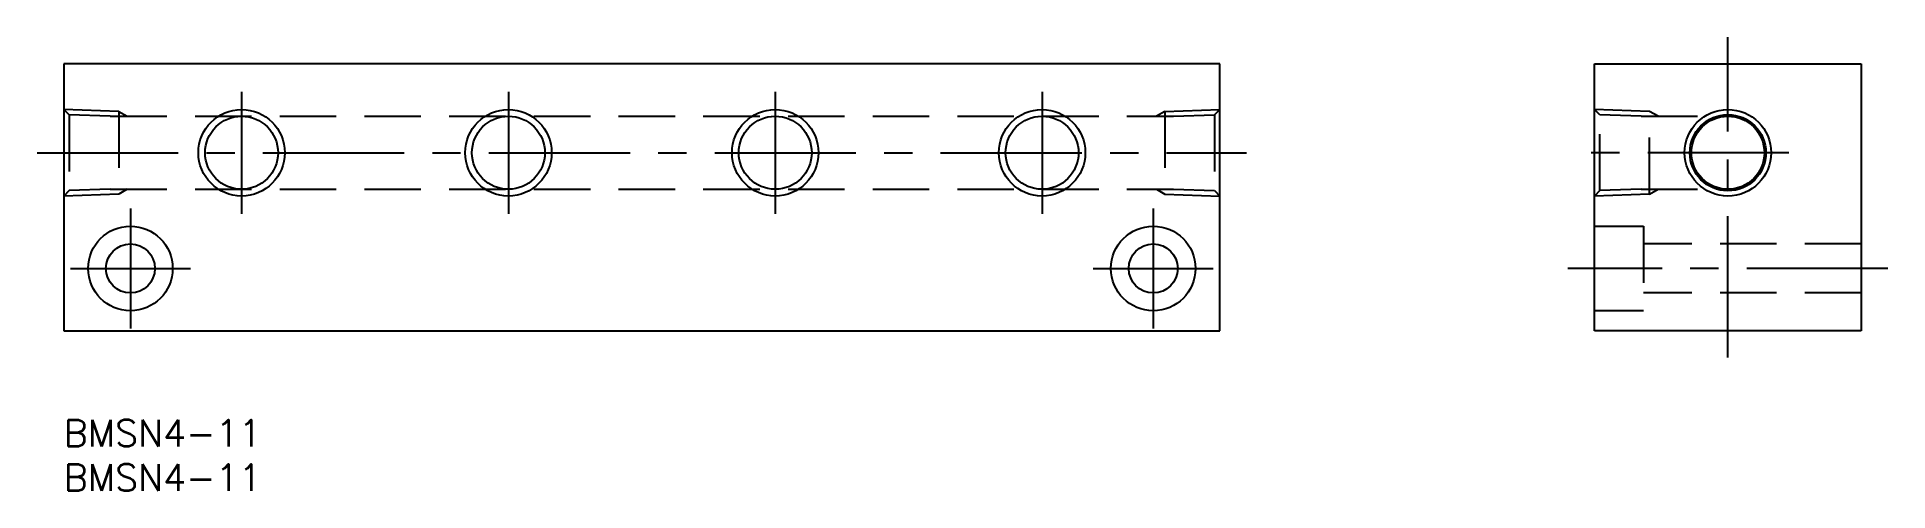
# Model space of a CAD drawing. Extents: x -3 to 205, y -8 to 43.
import ezdxf

# ---------------------------------------------------------------- set-up
doc = ezdxf.new("R2010")
doc.units = 0
doc.header["$LTSCALE"] = 0.5
doc.linetypes.add('CENTER', pattern=[50.8, 31.75, -6.35, 6.35, -6.35])
doc.linetypes.add('DASHED', pattern=[19.05, 12.7, -6.35])
for name, color, linetype in [('MSM_CENTER', 1, 'CENTER'), ('MSM_CONTINUOUS', 7, 'CONTINUOUS'), ('MSM_DASHED', 4, 'DASHED'), ('MSM_NARROW', 5, 'CONTINUOUS'), ('MSM_PART_NUMBER', 7, 'CONTINUOUS')]:
    doc.layers.add(name, color=color, linetype=linetype)
doc.styles.get("Standard").update_dxf_attribs({"font": 'txt.shx', "height": 3, "bigfont": 'bigfont.shx'})

# ---------------------------------------------------------------- blocks, each defined once
blk = doc.blocks.new('*U8')
at = {"layer": 'MSM_PART_NUMBER'}
blk.add_text('BMSN4-11', height=3, dxfattribs=at).set_placement((0, -3))
blk = doc.blocks.new('*U9')
at = {"layer": 'MSM_PART_NUMBER'}
blk.add_text('BMSN4-11', height=3, dxfattribs=at).set_placement((0, -8))

msp = doc.modelspace()

# ---------------------------------------------------------------- linework, layer by layer
at = {"layer": 'MSM_CENTER'}
for p, q in [((187.11, 7), (187.11, 43)), ((20, 36.86), (20, 23.14)), ((50, 36.86), (50, 23.14)), ((80, 36.86), (80, 23.14)), ((110, 36.86), (110, 23.14)), ((-3, 30), (133, 30)), ((193.97, 30), (169.11, 30)), ((7.5, 23.75), (7.5, 10.25)), ((122.5, 23.75), (122.5, 10.25)), ((0.75, 17), (14.25, 17)), ((115.75, 17), (129.25, 17)), ((205.11, 17), (169.11, 17))]:
    msp.add_line(p, q, dxfattribs=at)
at = {"layer": 'MSM_CONTINUOUS'}
for p, q in [((130, 40), (0, 40)), ((0, 40), (0, 10)), ((130, 10), (130, 40)), ((172.11, 40), (202.11, 40)), ((172.11, 10), (172.11, 40)), ((202.11, 40), (202.11, 10)), ((0, 10), (130, 10)), ((202.11, 10), (172.11, 10))]:
    msp.add_line(p, q, dxfattribs=at)
for centre, radius in [((20, 30), 4.1), ((50, 30), 4.1), ((80, 30), 4.1), ((110, 30), 4.1), ((187.11, 30), 4.28), ((187.11, 30), 4.1), ((7.5, 17), 4.75), ((122.5, 17), 4.75), ((7.5, 17), 2.75), ((122.5, 17), 2.75)]:
    msp.add_circle(centre, radius, dxfattribs=at)
at = {"layer": 'MSM_DASHED'}
for p, q in [((6.2, 34.65), (0, 34.86)), ((0.6, 34.26), (0, 34.86)), ((5.24, 34.1), (0.6, 34.26)), ((0.6, 34.26), (0.6, 25.74)), ((5.24, 34.1), (124.76, 34.1)), ((6.2, 34.65), (7.15, 34.1)), ((6.2, 34.65), (6.2, 25.35)), ((123.8, 34.65), (122.85, 34.1)), ((123.8, 34.65), (130, 34.86)), ((123.8, 34.65), (123.8, 25.35)), ((124.76, 34.1), (129.4, 34.26)), ((129.4, 34.26), (130, 34.86)), ((129.4, 34.26), (129.4, 25.74)), ((178.31, 34.65), (172.11, 34.86)), ((172.71, 34.26), (172.11, 34.86)), ((177.35, 34.1), (172.71, 34.26)), ((172.71, 25.74), (172.71, 34.26)), ((177.35, 34.1), (187.11, 34.1)), ((179.26, 34.1), (178.31, 34.65)), ((178.31, 25.35), (178.31, 34.65)), ((0.6, 25.74), (0, 25.14)), ((6.2, 25.35), (0, 25.14)), ((5.24, 25.9), (0.6, 25.74)), ((5.24, 25.9), (124.76, 25.9)), ((7.15, 25.9), (6.2, 25.35)), ((122.85, 25.9), (123.8, 25.35)), ((123.8, 25.35), (130, 25.14)), ((124.76, 25.9), (129.4, 25.74)), ((129.4, 25.74), (130, 25.14)), ((172.71, 25.74), (172.11, 25.14)), ((178.31, 25.35), (172.11, 25.14)), ((177.35, 25.9), (172.71, 25.74)), ((177.35, 25.9), (187.11, 25.9)), ((178.31, 25.35), (179.26, 25.9)), ((172.11, 21.75), (177.61, 21.75)), ((177.61, 21.75), (177.61, 12.25)), ((202.11, 19.75), (177.61, 19.75)), ((202.11, 14.25), (177.61, 14.25)), ((177.61, 12.25), (172.11, 12.25))]:
    msp.add_line(p, q, dxfattribs=at)
at = {"layer": 'MSM_NARROW'}
for centre in [(20, 30), (50, 30), (80, 30), (110, 30), (187.11, 30)]:
    msp.add_circle(centre, 4.86, dxfattribs=at)

# ---------------------------------------------------------------- block references
at = {"layer": 'MSM_CONTINUOUS'}
for name in ['*U8', '*U9']:
    msp.add_blockref(name, (0, 0), dxfattribs=at)

doc.saveas('drawing.dxf')
